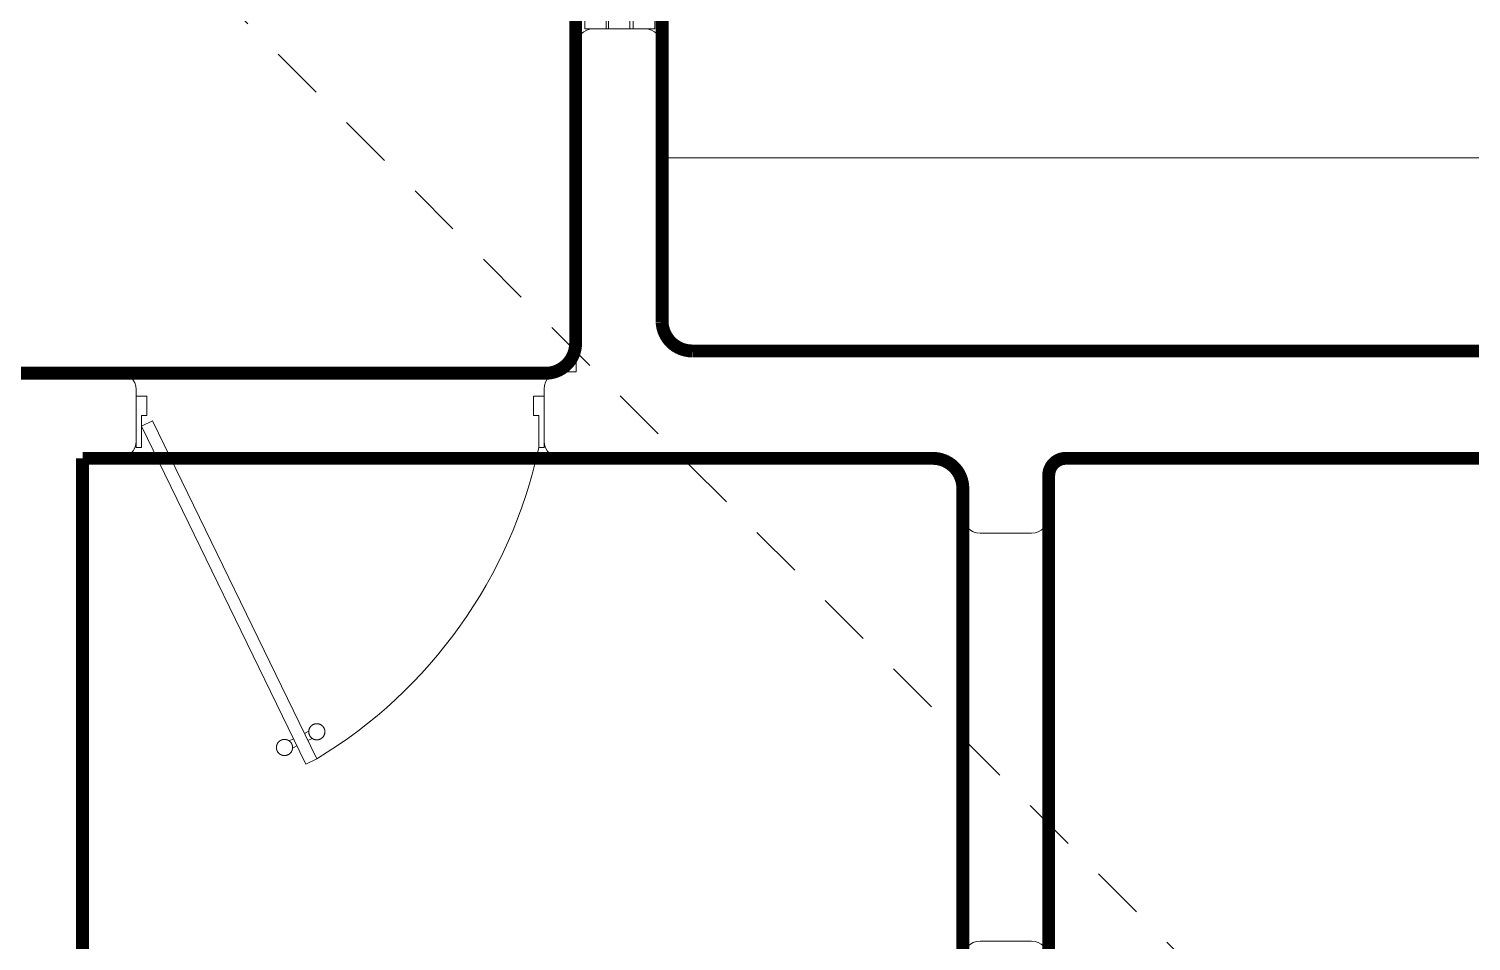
# Model space of a CAD drawing. Header units: metres. Extents: x 113 to 2416, y -346 to 476.
# Drawn here: x 221.737 to 225.096, y -213.376 to -211.252 of the extents above; entities that cross this region are included whole.
import ezdxf

# ---------------------------------------------------------------- set-up
doc = ezdxf.new("R2010")
doc.units = ezdxf.units.M
doc.linetypes.add('0', pattern=[0])
doc.linetypes.add('HIDDEN2', pattern=[0.1875, 0.125, -0.0625])
doc.layers.get('0').update_dxf_attribs({"color": 250, "linetype": '0', "lineweight": 20})
for name, color, linetype, lineweight in [('A-DOOR', 35, 'Continuous', 5), ('A-WALL', 250, 'Continuous', 20), ('baños', 140, 'Continuous', 0), ('MOBILIARIOS', 252, 'Continuous', 0), ('piso', 253, 'Continuous', 0)]:
    doc.layers.add(name, color=color, linetype=linetype, lineweight=lineweight)
doc.layers.add('REVESTIMIENTO EXTERIOR', color=7, linetype='Continuous', lineweight=5, true_color=0xffdebd)
doc.layers.add('Techos 1', color=7, linetype='HIDDEN2', lineweight=9, true_color=0x42391a)
doc.styles.get("Standard").update_dxf_attribs({"font": 'arial.ttf', "height": 0.1875})

# ---------------------------------------------------------------- blocks, each defined once
blk = doc.blocks.new('puerta 1.00')
at = {"layer": 'A-DOOR'}
for p, q in [((-0.15, -0.0125), (-0.9369, -0.3949)), ((-0.1376, -0.038), (-0.15, -0.0125)), ((-0.1376, -0.038), (-0.9245, -0.4204)), ((-0.8946, -0.3743), (-0.8996, -0.3641)), ((-0.8777, -0.3661), (-0.8826, -0.3559)), ((-0.9369, -0.3949), (-0.9245, -0.4204)), ((-0.8822, -0.3998), (-0.8772, -0.4101)), ((-0.8653, -0.3916), (-0.8603, -0.4018))]:
    blk.add_line(p, q, dxfattribs=at)
for points in [[(-0.08, 0), (-0.08, -0.025), (-0.125, -0.025), (-0.125, -0.0125), (-0.2, -0.0125), (-0.2, 0), (-0.08, 0)], [(-0.08, -0.95), (-0.08, -0.925), (-0.125, -0.925), (-0.125, -0.9375), (-0.2, -0.9375), (-0.2, -0.95), (-0.08, -0.95)]]:
    blk.add_lwpolyline(points, dxfattribs=at)
blk.add_arc((0.0366, 0.1602), 1.1229, 211.1336, 257.8343, dxfattribs=at)
for points in [[(-0.8982, -0.3642), (-0.9033, -0.3642), (-0.912, -0.3591), (-0.917, -0.3504), (-0.917, -0.3403), (-0.912, -0.3316), (-0.9033, -0.3265), (-0.8932, -0.3265), (-0.8844, -0.3316), (-0.8794, -0.3403), (-0.8794, -0.3504), (-0.8844, -0.3591), (-0.8932, -0.3642), (-0.8982, -0.3642)], [(-0.8617, -0.4394), (-0.8667, -0.4394), (-0.8754, -0.4344), (-0.8805, -0.4256), (-0.8805, -0.4156), (-0.8754, -0.4068), (-0.8667, -0.4018), (-0.8566, -0.4018), (-0.8479, -0.4068), (-0.8428, -0.4156), (-0.8428, -0.4257), (-0.8479, -0.4344), (-0.8566, -0.4394), (-0.8617, -0.4394)]]:
    blk.add_open_spline(points, degree=2, dxfattribs=at)
blk = doc.blocks.new('PL BASE 2N NASAS 09')
at = {"layer": 'A-DOOR'}
for points in [[(173.067, -17.3117), (173.117, -17.3117), (173.117, -18.4117), (173.067, -18.4117)], [(173.122, -17.3117), (173.172, -17.3117), (173.172, -18.4117), (173.122, -18.4117)], [(173.18, -17.3117), (173.23, -17.3117), (173.23, -18.4117), (173.18, -18.4117)]]:
    blk.add_lwpolyline(points, close=True, dxfattribs=at)
at = {"layer": 'A-WALL', "transparency": 33554684}
blk.add_line((173.0873, -18.4117), (173.2073, -18.4117), dxfattribs=at)
at = {"layer": 'A-WALL'}
for p, q in [((173.0473, -18.4517), (173.0473, -19.2101)), ((173.2473, -19.0934), (173.2473, -18.4493)), ((173.3173, -19.1617), (179.3275, -19.1617)), ((168.4875, -19.2117), (171.9825, -19.2117)), ((173.0125, -19.2101), (173.047, -19.2101)), ((172.0225, -19.3717), (172.0225, -19.2517)), ((172.9725, -19.3717), (172.9725, -19.2501)), ((171.9375, -19.4117), (171.9825, -19.4117)), ((173.9075, -19.4117), (173.0125, -19.4117)), ((179.3275, -19.4117), (174.1875, -19.4117)), ((171.8975, -19.4517), (171.8975, -21.3717)), ((173.9475, -19.5458), (173.9475, -19.4517)), ((174.1475, -19.4517), (174.1475, -19.5458)), ((174.1075, -19.5858), (173.9875, -19.5858)), ((173.9875, -20.5358), (174.1075, -20.5358))]:
    blk.add_line(p, q, dxfattribs=at)
for centre, radius, start, end in [((173.0873, -18.4517), 0.04, 90, 180), ((173.2073, -18.4517), 0.04, 0, 90), ((173.3173, -19.0917), 0.07, 180, 270), ((171.9825, -19.2517), 0.04, 0, 90), ((173.0125, -19.2501), 0.04, 90, 180), ((171.9825, -19.3717), 0.04, 270, 0), ((173.0125, -19.3717), 0.04, 180, 270), ((171.9375, -19.4517), 0.04, 90, 180), ((173.9075, -19.4517), 0.04, 0, 90), ((174.1875, -19.4517), 0.04, 90, 180), ((173.9875, -19.5458), 0.04, 180, 270), ((174.1075, -19.5458), 0.04, 270, 0), ((173.9875, -20.5758), 0.04, 90, 180), ((174.1075, -20.5758), 0.04, 0, 90)]:
    blk.add_arc(centre, radius, start, end, dxfattribs=at)
at = {"layer": 'MOBILIARIOS'}
blk.add_line((173.2473, -18.7117), (179.3975, -18.7117), dxfattribs=at)
at = {"layer": 'piso'}
blk.add_line((171.9825, -19.2117), (173.0136, -19.2101), dxfattribs=at)
at = {"layer": 'Techos 1'}
blk.add_line((172.1943, -18.3117), (176.0975, -22.2118), dxfattribs=at)
at = {"layer": 'A-DOOR', "rotation": 90.00000000000001}
blk.add_blockref('puerta 1.00', (172.0225, -19.1867), dxfattribs=at)
at = {"layer": 'baños', "linetype": 'Continuous', "flags": 8}
for tag, p in [('MODELNUMBER', (167.1329, -5.6306, 0)), ('TRADENAME', (167.1329, -5.6307, 0)), ('PRODUCT', (167.1329, -5.6307, 0)), ('MATERIAL', (167.1329, -5.6307, 0)), ('MODELNUMBER', (168.3076, -5.6306, 0)), ('TRADENAME', (168.3076, -5.6307, 0)), ('PRODUCT', (168.3076, -5.6307, 0)), ('MATERIAL', (168.3076, -5.6307, 0))]:
    blk.add_attdef(tag, p, '', height=0.0000254, rotation=180.0001, dxfattribs=at)
at = {"layer": 'baños', "linetype": 'Continuous'}
for tag, p, rotation in [('MODELNUMBER', (169.2428, -19.7065), 180.0001), ('TRADENAME', (169.2428, -19.7064), 180.0001), ('MATERIAL', (169.243, -19.7063), 180.0001), ('PRODUCT', (169.243, -19.7064), 180.0001), ('MODELNUMBER', (169.9524, -19.7065), 179.9999), ('MATERIAL', (169.9524, -19.7063), 179.9999), ('TRADENAME', (169.9524, -19.7064), 179.9999), ('PRODUCT', (169.9524, -19.7064), 179.9999)]:
    blk.add_attdef(tag, p, '', height=0.0000254, rotation=rotation, dxfattribs=at)
blk = doc.blocks.new('PL MUEBLES 2N NASAS 09')
blk.add_blockref('PL BASE 2N NASAS 09', (49.9143, 62.717))

msp = doc.modelspace()

# ---------------------------------------------------------------- linework, layer by layer
at = {"layer": 'REVESTIMIENTO EXTERIOR', "const_width": 0.03}
for points in [[(216.5518, -212.0518), (222.9401, -212.0537, 0.414214), (223.0101, -211.9837), (223.0101, -203.8937, -0.395172), (223.0588, -203.8486), (223.8401, -203.8537, 0.639364), (223.9101, -203.7837), (223.9101, -202.6237, 0.414214), (223.8401, -202.5537), (222.7901, -202.5537), (219.8115, -202.5519), (219.8118, -201.9919, 0.414214), (219.7718, -201.9519), (215.3018, -201.9537, 0.414094), (215.2618, -201.9937), (215.2618, -203.9819)], [(229.3223, -204.1019, -0.410997), (229.3618, -204.1419), (229.3618, -211.9318, -0.414214), (229.2918, -212.0018), (223.2815, -212.0018, -0.401897), (223.2115, -211.9346), (223.2115, -204.1419, -0.414214), (223.2515, -204.1019)], [(221.8618, -212.2518), (221.8618, -212.3218), (221.8618, -214.2018, 0.414214), (221.9118, -214.2518), (223.8418, -214.2518, 0.490597), (223.9118, -214.2018), (223.9118, -212.3218, 0.414214), (223.8418, -212.2518), (221.8618, -212.2518)]]:
    msp.add_lwpolyline(points, format="xyb", dxfattribs=at)
msp.add_lwpolyline([(229.3618, -217.8118, -0.414214), (229.3218, -217.8518), (224.1518, -217.8518, -0.414214), (224.1118, -217.8118), (224.1118, -212.2918, -0.414214), (224.1518, -212.2518), (229.3218, -212.2518, -0.414214), (229.3618, -212.2918)], format="xyb", close=True, dxfattribs=at)

# ---------------------------------------------------------------- block references
at = {"layer": 'REVESTIMIENTO EXTERIOR', "color": 30, "true_color": 0xf8991e}
msp.add_blockref('PL MUEBLES 2N NASAS 09', (0.05, -255.5571), dxfattribs=at)

doc.saveas('drawing.dxf')
